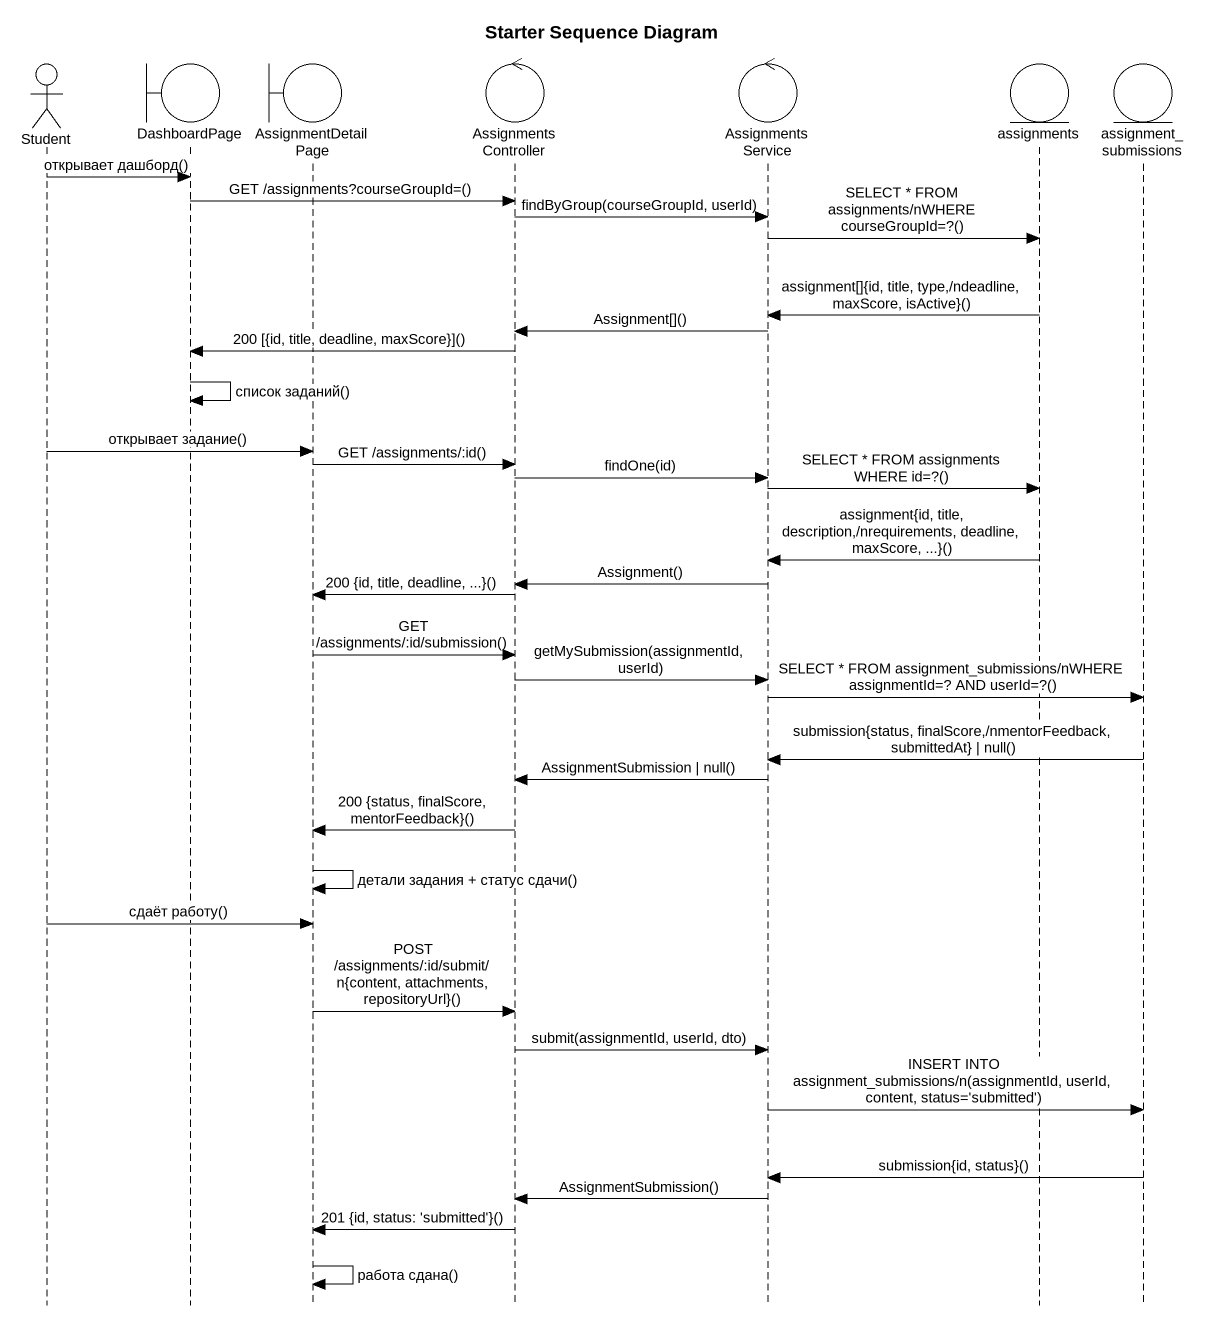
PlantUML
@startuml
title Starter Sequence Diagram
hide footbox
actor Student
boundary DashboardPage
boundary AssignmentDetailPage
control AssignmentsController
control AssignmentsService
entity assignments
entity assignment_submissions

Student -> DashboardPage : открывает дашборд()
DashboardPage -> AssignmentsController : GET /assignments?courseGroupId=()
AssignmentsController -> AssignmentsService : findByGroup(courseGroupId, userId)
AssignmentsService -> assignments : SELECT * FROM assignments/nWHERE courseGroupId=?()
assignments -> AssignmentsService : assignment[]{id, title, type,/ndeadline, maxScore, isActive}()
AssignmentsService -> AssignmentsController : Assignment[]()
AssignmentsController -> DashboardPage : 200 [{id, title, deadline, maxScore}]()
DashboardPage -> DashboardPage : список заданий()
Student -> AssignmentDetailPage : открывает задание()
AssignmentDetailPage -> AssignmentsController : GET /assignments/:id()
AssignmentsController -> AssignmentsService : findOne(id)
AssignmentsService -> assignments : SELECT * FROM assignments WHERE id=?()
assignments -> AssignmentsService : assignment{id, title, description,/nrequirements, deadline, maxScore, ...}()
AssignmentsService -> AssignmentsController : Assignment()
AssignmentsController -> AssignmentDetailPage : 200 {id, title, deadline, ...}()
AssignmentDetailPage -> AssignmentsController : GET /assignments/:id/submission()
AssignmentsController -> AssignmentsService : getMySubmission(assignmentId, userId)
AssignmentsService -> assignment_submissions : SELECT * FROM assignment_submissions/nWHERE assignmentId=? AND userId=?()
assignment_submissions -> AssignmentsService : submission{status, finalScore,/nmentorFeedback, submittedAt} | null()
AssignmentsService -> AssignmentsController : AssignmentSubmission | null()
AssignmentsController -> AssignmentDetailPage : 200 {status, finalScore, mentorFeedback}()
AssignmentDetailPage -> AssignmentDetailPage : детали задания + статус сдачи()
Student -> AssignmentDetailPage : сдаёт работу()
AssignmentDetailPage -> AssignmentsController : POST /assignments/:id/submit/n{content, attachments, repositoryUrl}()
AssignmentsController -> AssignmentsService : submit(assignmentId, userId, dto)
AssignmentsService -> assignment_submissions : INSERT INTO assignment_submissions/n(assignmentId, userId, content, status='submitted')
assignment_submissions -> AssignmentsService : submission{id, status}()
AssignmentsService -> AssignmentsController : AssignmentSubmission()
AssignmentsController -> AssignmentDetailPage : 201 {id, status: 'submitted'}()
AssignmentDetailPage -> AssignmentDetailPage : работа сдана()
@enduml
